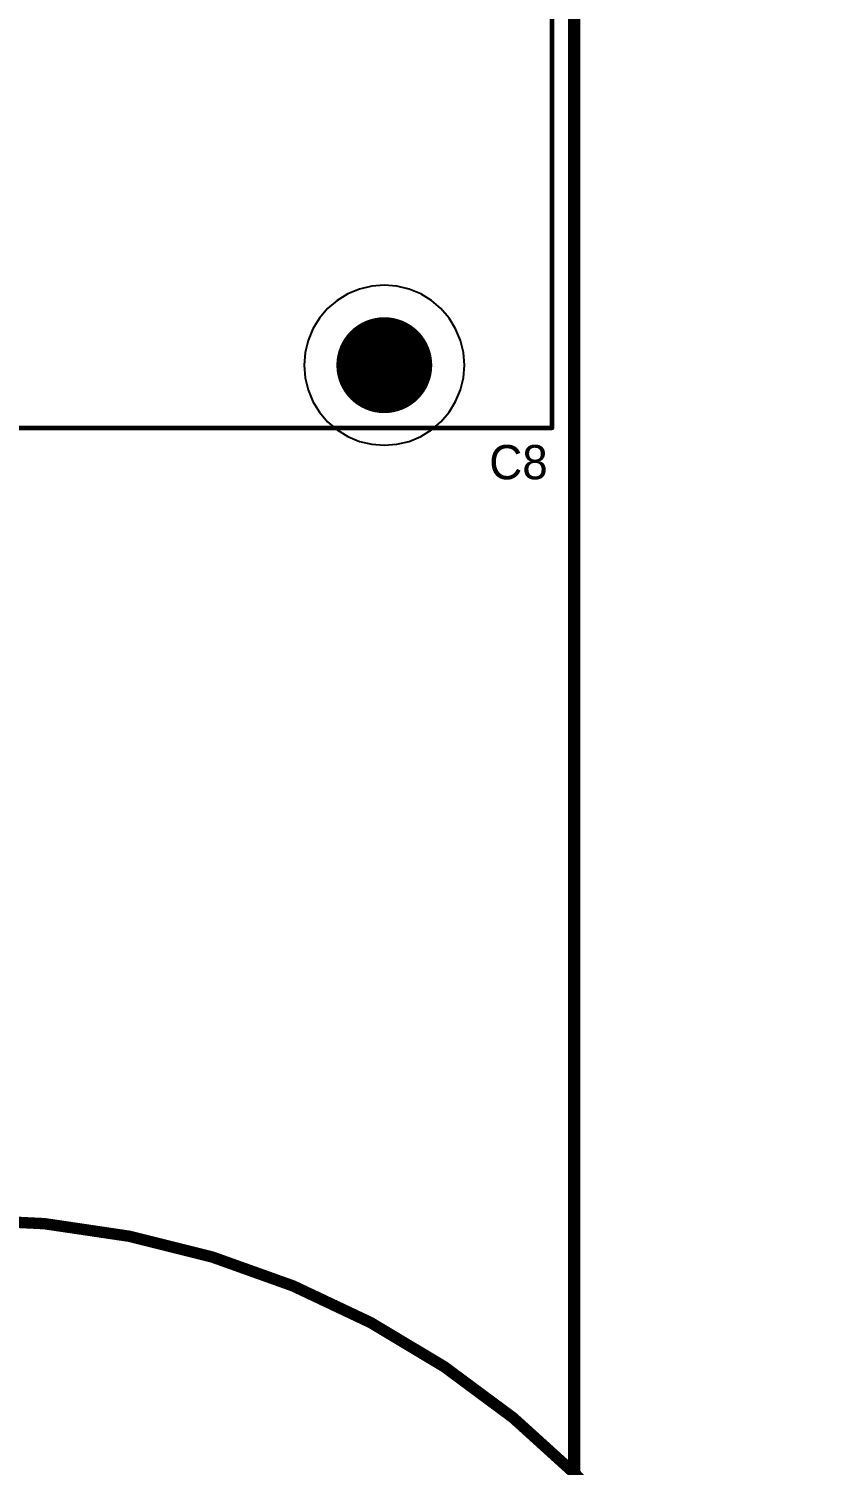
# Model space of a CAD drawing. Extents: x 69 to 227, y 90 to 377.
# Drawn here: x 191.1 to 226.6, y 261 to 324 of the extents above; entities that cross this region are included whole.
import ezdxf

# ---------------------------------------------------------------- set-up
doc = ezdxf.new("R2010")
doc.units = 0
doc.layers.get('0').update_dxf_attribs({"linetype": 'CONTINUOUS'})
for name, color, linetype in [('BOTTOMLAYER', 5, 'CONTINUOUS'), ('BOTTOMSOLDER', 6, 'CONTINUOUS'), ('MECHANICAL4', 56, 'CONTINUOUS'), ('MULTILAYER', 9, 'CONTINUOUS'), ('TOPLAYER', 1, 'CONTINUOUS'), ('TOPOVERLAY', 2, 'CONTINUOUS'), ('TOPSOLDER', 216, 'CONTINUOUS')]:
    doc.layers.add(name, color=color, linetype=linetype)

# ---------------------------------------------------------------- blocks, each defined once
blk = doc.blocks.new('C4AEOBW5400A3NJ_13')
at = {"layer": 'BOTTOMLAYER', "const_width": 2}
for points in [[(-27.25, 10.15, 1), (-25.25, 10.15, 1)], [(25.25, 10.15, 1), (27.25, 10.15, 1)], [(-27.25, -10.15, 1), (-25.25, -10.15, 1)], [(25.25, -10.15, 1), (27.25, -10.15, 1)]]:
    blk.add_lwpolyline(points, format="xyb", close=True, dxfattribs=at)
at = {"layer": 'BOTTOMSOLDER', "const_width": 2.102}
for points in [[(-27.301, 10.15, 1), (-25.199, 10.15, 1)], [(25.199, 10.15, 1), (27.301, 10.15, 1)], [(-27.301, -10.15, 1), (-25.199, -10.15, 1)], [(25.199, -10.15, 1), (27.301, -10.15, 1)]]:
    blk.add_lwpolyline(points, format="xyb", close=True, dxfattribs=at)
at = {"layer": 'MULTILAYER', "const_width": 2}
for points in [[(-27.25, 10.15, 1), (-25.25, 10.15, 1)], [(25.25, 10.15, 1), (27.25, 10.15, 1)], [(-27.25, -10.15, 1), (-25.25, -10.15, 1)], [(25.25, -10.15, 1), (27.25, -10.15, 1)]]:
    blk.add_lwpolyline(points, format="xyb", close=True, dxfattribs=at)
at = {"layer": 'TOPLAYER', "const_width": 2}
for points in [[(-27.25, 10.15, 1), (-25.25, 10.15, 1)], [(25.25, 10.15, 1), (27.25, 10.15, 1)], [(-27.25, -10.15, 1), (-25.25, -10.15, 1)], [(25.25, -10.15, 1), (27.25, -10.15, 1)]]:
    blk.add_lwpolyline(points, format="xyb", close=True, dxfattribs=at)
at = {"layer": 'TOPOVERLAY', "const_width": 0.2}
for points in [[(-29, 17.5), (-29, -17.5)], [(-29, 17.5), (29, 17.5)], [(29, 17.5), (29, -17.5)], [(-29, -17.5), (29, -17.5)]]:
    blk.add_lwpolyline(points, dxfattribs=at)
at = {"layer": 'TOPOVERLAY', "const_width": 0.1}
for points in [[(-29.05, 17.5, 1), (-28.95, 17.5, 1)], [(-29.05, 17.5, 1), (-28.95, 17.5, 1)], [(28.95, 17.5, 1), (29.05, 17.5, 1)], [(28.95, 17.5, 1), (29.05, 17.5, 1)], [(-29.05, -17.5, 1), (-28.95, -17.5, 1)], [(-29.05, -17.5, 1), (-28.95, -17.5, 1)], [(28.95, -17.5, 1), (29.05, -17.5, 1)], [(28.95, -17.5, 1), (29.05, -17.5, 1)]]:
    blk.add_lwpolyline(points, format="xyb", close=True, dxfattribs=at)
at = {"layer": 'TOPSOLDER', "const_width": 2.102}
for points in [[(-27.301, 10.15, 1), (-25.199, 10.15, 1)], [(25.199, 10.15, 1), (27.301, 10.15, 1)], [(-27.301, -10.15, 1), (-25.199, -10.15, 1)], [(25.199, -10.15, 1), (27.301, -10.15, 1)]]:
    blk.add_lwpolyline(points, format="xyb", close=True, dxfattribs=at)
blk = doc.blocks.new('PEH200YV447BMB2_20')
at = {"layer": 'TOPOVERLAY', "const_width": 0.5}
blk.add_lwpolyline([(38.3, 0, 1), (-38.3, 0, 1)], format="xyb", close=True, dxfattribs=at)

msp = doc.modelspace()

# ---------------------------------------------------------------- linework, layer by layer
at = {"layer": 'BOTTOMLAYER'}
msp.add_line((214.745, 364.031), (214.745, 102.969), dxfattribs=at)
at = {"layer": 'MECHANICAL4', "const_width": 0.5}
msp.add_lwpolyline([(215, 376.5), (215, 90.5)], dxfattribs=at)
at = {"layer": 'TOPLAYER'}
for p, q in [((214.745, 376.245), (214.745, 90.755)), ((205.056, 312.378), (204.586, 312.09)), ((205.565, 312.589), (205.056, 312.378)), ((206.101, 312.718), (205.565, 312.589)), ((206.65, 312.761), (206.101, 312.718)), ((207.199, 312.718), (206.65, 312.761)), ((207.735, 312.589), (207.199, 312.718)), ((208.244, 312.378), (207.735, 312.589)), ((208.714, 312.09), (208.244, 312.378)), ((204.167, 311.733), (203.81, 311.314)), ((204.586, 312.09), (204.167, 311.733)), ((209.133, 311.733), (208.714, 312.09)), ((209.49, 311.314), (209.133, 311.733)), ((203.81, 311.314), (203.522, 310.844)), ((209.778, 310.844), (209.49, 311.314)), ((203.522, 310.844), (203.311, 310.335)), ((209.989, 310.335), (209.778, 310.844)), ((203.311, 310.335), (203.182, 309.799)), ((210.118, 309.799), (209.989, 310.335)), ((203.182, 309.799), (203.139, 309.25)), ((203.139, 309.25), (203.182, 308.701)), ((210.161, 309.25), (210.118, 309.799)), ((210.118, 308.701), (210.161, 309.25)), ((203.182, 308.701), (203.311, 308.165)), ((209.989, 308.165), (210.118, 308.701)), ((203.311, 308.165), (203.522, 307.656)), ((209.778, 307.656), (209.989, 308.165)), ((203.522, 307.656), (203.81, 307.186)), ((209.49, 307.186), (209.778, 307.656)), ((203.81, 307.186), (204.167, 306.767)), ((204.167, 306.767), (204.586, 306.41)), ((208.714, 306.41), (209.133, 306.767)), ((209.133, 306.767), (209.49, 307.186)), ((204.586, 306.41), (205.056, 306.122)), ((205.056, 306.122), (205.565, 305.911)), ((207.735, 305.911), (208.244, 306.122)), ((208.244, 306.122), (208.714, 306.41)), ((205.565, 305.911), (206.101, 305.782)), ((206.101, 305.782), (206.65, 305.739)), ((206.65, 305.739), (207.199, 305.782)), ((207.199, 305.782), (207.735, 305.911))]:
    msp.add_line(p, q, dxfattribs=at)

# ---------------------------------------------------------------- block references
for name, p, rotation in [('C4AEOBW5400A3NJ_13', (196.5, 335.5), 90), ('PEH200YV447BMB2_20', (188, 233.5), 180)]:
    msp.add_blockref(name, p, dxfattribs=dict(rotation=rotation))

# ---------------------------------------------------------------- texts
at = {"layer": 'TOPOVERLAY'}
msp.add_text('C8', height=1.5, dxfattribs=at).set_placement((211.25, 304.25))

doc.saveas('drawing.dxf')
